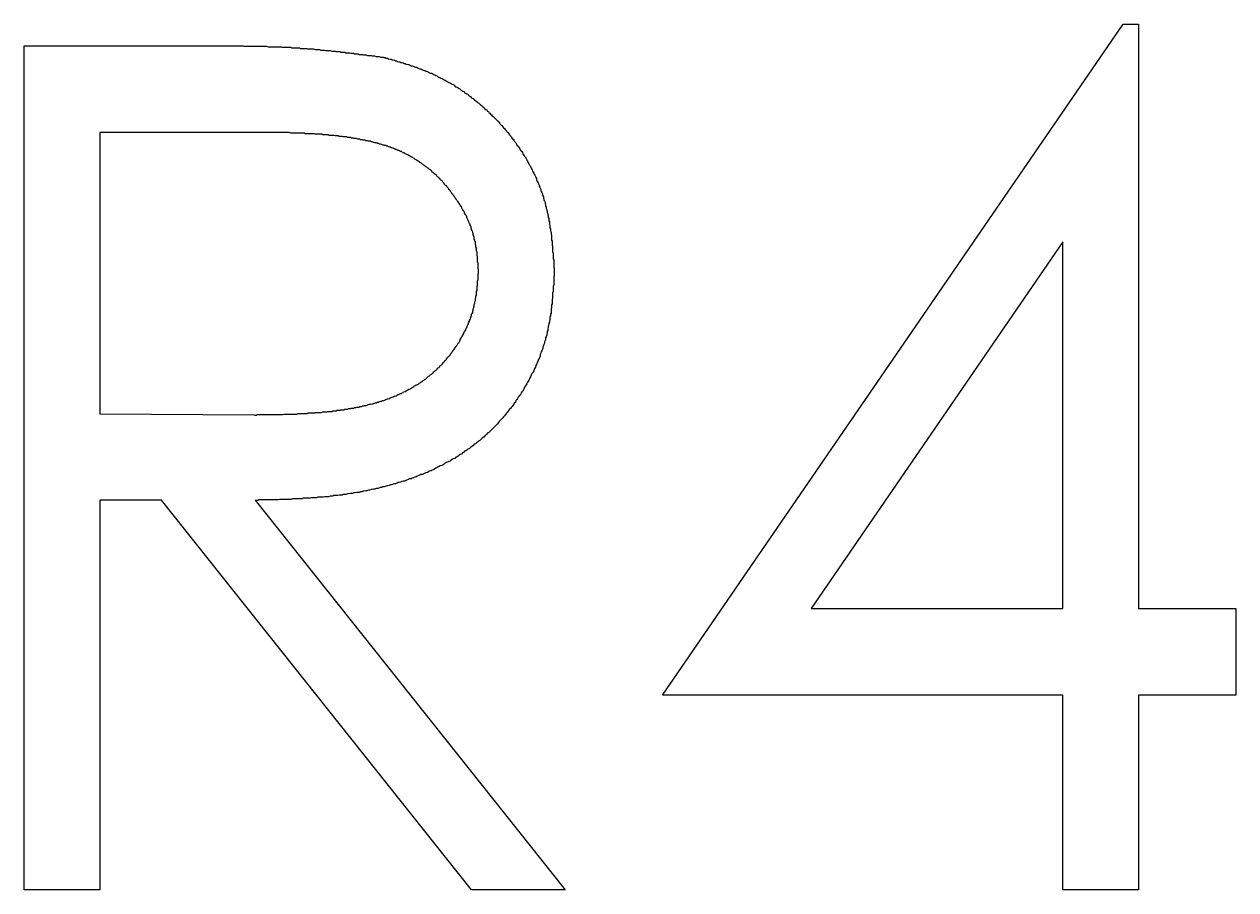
# Model space of a CAD drawing. Extents: x 50 to 503, y 33 to 383.
# Drawn here: x 127.895 to 130.139, y 370.754 to 372.357 of the extents above; entities that cross this region are included whole.
import ezdxf

# ---------------------------------------------------------------- set-up
doc = ezdxf.new("R2010")
doc.units = 0
doc.layers.get('0').update_dxf_attribs({"linetype": 'CONTINUOUS'})

msp = doc.modelspace()

# ---------------------------------------------------------------- linework, layer by layer
at = {"color": 7, "linetype": 'CONTINUOUS'}
for p, q in [((129.0774, 371.1148), (129.9303, 372.3568)), ((129.9303, 372.3568), (129.9588, 372.3568)), ((129.9588, 372.3568), (129.9588, 371.275)), ((127.8955, 372.3167), (128.2082, 372.3167)), ((127.8955, 370.7542), (127.8955, 372.3167)), ((128.3287, 372.1564), (128.0357, 372.1564)), ((128.0357, 372.1564), (128.0357, 371.6356)), ((129.8186, 371.9536), (129.3528, 371.275)), ((129.8186, 371.275), (129.8186, 371.9536)), ((128.0357, 371.6356), (128.3218, 371.6334)), ((128.0357, 371.4754), (128.0357, 370.7542)), ((128.1496, 371.4754), (128.0357, 371.4754)), ((128.7237, 370.7542), (128.1496, 371.4754)), ((128.323, 371.4754), (128.8971, 370.7542)), ((129.3528, 371.275), (129.8186, 371.275)), ((129.9588, 371.275), (130.1391, 371.275)), ((130.1391, 371.275), (130.1391, 371.1148)), ((129.8186, 371.1148), (129.0774, 371.1148)), ((129.8186, 370.7542), (129.8186, 371.1148)), ((129.9588, 371.1148), (129.9588, 370.7542)), ((130.1391, 371.1148), (129.9588, 371.1148)), ((128.0357, 370.7542), (127.8955, 370.7542)), ((128.8971, 370.7542), (128.7237, 370.7542)), ((129.9588, 370.7542), (129.8186, 370.7542))]:
    msp.add_line(p, q, dxfattribs=at)
at = {"color": 7}
for points in [[(128.208, 372.317, 0), (128.21, 372.317, 0), (128.213, 372.317, 0), (128.215, 372.317, 0), (128.217, 372.317, 0), (128.219, 372.317, 0), (128.222, 372.317, 0), (128.224, 372.317, 0), (128.226, 372.317, 0), (128.228, 372.317, 0), (128.231, 372.317, 0), (128.233, 372.317, 0), (128.235, 372.317, 0), (128.237, 372.317, 0), (128.239, 372.317, 0), (128.242, 372.317, 0), (128.244, 372.317, 0), (128.246, 372.317, 0), (128.248, 372.317, 0), (128.251, 372.317, 0), (128.253, 372.317, 0), (128.255, 372.317, 0), (128.257, 372.317, 0), (128.26, 372.317, 0), (128.262, 372.317, 0), (128.264, 372.317, 0), (128.266, 372.317, 0), (128.269, 372.317, 0), (128.271, 372.317, 0), (128.273, 372.317, 0), (128.275, 372.317, 0), (128.277, 372.317, 0), (128.28, 372.317, 0), (128.282, 372.317, 0), (128.284, 372.317, 0), (128.286, 372.317, 0), (128.289, 372.317, 0), (128.291, 372.317, 0), (128.293, 372.317, 0), (128.295, 372.317, 0), (128.298, 372.317, 0), (128.3, 372.317, 0), (128.302, 372.316, 0), (128.304, 372.316, 0), (128.307, 372.316, 0), (128.309, 372.316, 0), (128.311, 372.316, 0), (128.313, 372.316, 0), (128.315, 372.316, 0), (128.318, 372.316, 0), (128.32, 372.316, 0), (128.322, 372.316, 0), (128.324, 372.316, 0), (128.327, 372.316, 0), (128.329, 372.316, 0), (128.331, 372.316, 0), (128.333, 372.316, 0), (128.336, 372.316, 0), (128.338, 372.316, 0), (128.34, 372.316, 0), (128.342, 372.316, 0), (128.344, 372.316, 0), (128.347, 372.315, 0), (128.349, 372.315, 0), (128.351, 372.315, 0), (128.353, 372.315, 0), (128.356, 372.315, 0), (128.358, 372.315, 0), (128.36, 372.315, 0), (128.362, 372.315, 0), (128.365, 372.315, 0), (128.367, 372.315, 0), (128.369, 372.315, 0), (128.371, 372.315, 0), (128.373, 372.314, 0), (128.376, 372.314, 0), (128.378, 372.314, 0), (128.38, 372.314, 0), (128.382, 372.314, 0), (128.385, 372.314, 0), (128.387, 372.314, 0), (128.389, 372.314, 0), (128.391, 372.313, 0), (128.393, 372.313, 0), (128.396, 372.313, 0), (128.398, 372.313, 0), (128.4, 372.313, 0), (128.402, 372.313, 0), (128.405, 372.313, 0), (128.407, 372.312, 0), (128.409, 372.312, 0), (128.411, 372.312, 0), (128.414, 372.312, 0), (128.416, 372.312, 0), (128.418, 372.312, 0), (128.42, 372.311, 0), (128.422, 372.311, 0), (128.425, 372.311, 0), (128.427, 372.311, 0), (128.429, 372.311, 0), (128.431, 372.311, 0), (128.434, 372.31, 0), (128.436, 372.31, 0), (128.438, 372.31, 0), (128.44, 372.31, 0), (128.442, 372.31, 0), (128.445, 372.309, 0), (128.447, 372.309, 0), (128.449, 372.309, 0), (128.451, 372.309, 0), (128.454, 372.308, 0), (128.456, 372.308, 0), (128.458, 372.308, 0), (128.46, 372.308, 0), (128.462, 372.308, 0), (128.465, 372.307, 0), (128.467, 372.307, 0), (128.469, 372.307, 0), (128.471, 372.307, 0), (128.473, 372.306, 0), (128.476, 372.306, 0), (128.478, 372.306, 0), (128.48, 372.306, 0), (128.482, 372.305, 0), (128.485, 372.305, 0), (128.487, 372.305, 0), (128.489, 372.305, 0), (128.491, 372.304, 0), (128.493, 372.304, 0), (128.496, 372.304, 0), (128.498, 372.304, 0), (128.5, 372.303, 0), (128.502, 372.303, 0), (128.505, 372.303, 0), (128.507, 372.302, 0), (128.509, 372.302, 0), (128.511, 372.302, 0), (128.513, 372.302, 0), (128.516, 372.301, 0), (128.518, 372.301, 0), (128.52, 372.301, 0), (128.522, 372.301, 0), (128.524, 372.3, 0), (128.527, 372.3, 0), (128.529, 372.3, 0), (128.531, 372.299, 0), (128.533, 372.299, 0), (128.536, 372.299, 0), (128.538, 372.299, 0), (128.54, 372.298, 0), (128.542, 372.298, 0), (128.544, 372.298, 0), (128.547, 372.297, 0), (128.549, 372.297, 0), (128.551, 372.297, 0), (128.553, 372.297, 0), (128.556, 372.296, 0), (128.558, 372.296, 0), (128.56, 372.296, 0), (128.562, 372.295, 0)], [(128.562, 372.295, 0), (128.564, 372.295, 0), (128.566, 372.294, 0), (128.568, 372.294, 0), (128.57, 372.293, 0), (128.573, 372.292, 0), (128.575, 372.292, 0), (128.577, 372.291, 0), (128.579, 372.291, 0), (128.581, 372.29, 0), (128.583, 372.289, 0), (128.585, 372.289, 0), (128.587, 372.288, 0), (128.589, 372.287, 0), (128.591, 372.287, 0), (128.593, 372.286, 0), (128.595, 372.286, 0), (128.597, 372.285, 0), (128.599, 372.284, 0), (128.601, 372.284, 0), (128.603, 372.283, 0), (128.606, 372.282, 0), (128.608, 372.282, 0), (128.61, 372.281, 0), (128.612, 372.28, 0), (128.614, 372.28, 0), (128.616, 372.279, 0), (128.618, 372.278, 0), (128.62, 372.277, 0), (128.622, 372.277, 0), (128.624, 372.276, 0), (128.626, 372.275, 0), (128.628, 372.274, 0), (128.63, 372.274, 0), (128.632, 372.273, 0), (128.634, 372.272, 0), (128.636, 372.271, 0), (128.638, 372.271, 0), (128.64, 372.27, 0), (128.642, 372.269, 0), (128.644, 372.268, 0), (128.646, 372.267, 0), (128.648, 372.266, 0), (128.65, 372.266, 0), (128.652, 372.265, 0), (128.654, 372.264, 0), (128.656, 372.263, 0), (128.658, 372.262, 0), (128.66, 372.261, 0), (128.661, 372.26, 0), (128.663, 372.259, 0), (128.665, 372.258, 0), (128.667, 372.257, 0), (128.669, 372.256, 0), (128.671, 372.255, 0), (128.673, 372.254, 0), (128.675, 372.253, 0), (128.677, 372.252, 0), (128.679, 372.251, 0), (128.68, 372.25, 0), (128.682, 372.249, 0), (128.684, 372.248, 0), (128.686, 372.247, 0), (128.688, 372.246, 0), (128.69, 372.245, 0), (128.692, 372.244, 0), (128.693, 372.242, 0), (128.695, 372.241, 0), (128.697, 372.24, 0), (128.699, 372.239, 0), (128.701, 372.238, 0), (128.702, 372.237, 0), (128.704, 372.235, 0), (128.706, 372.234, 0), (128.708, 372.233, 0), (128.71, 372.232, 0), (128.711, 372.23, 0), (128.713, 372.229, 0), (128.715, 372.228, 0), (128.717, 372.227, 0), (128.718, 372.225, 0), (128.72, 372.224, 0), (128.722, 372.223, 0), (128.723, 372.221, 0), (128.725, 372.22, 0), (128.727, 372.219, 0), (128.729, 372.217, 0), (128.73, 372.216, 0), (128.732, 372.215, 0), (128.734, 372.213, 0), (128.735, 372.212, 0), (128.737, 372.211, 0), (128.739, 372.209, 0), (128.74, 372.208, 0), (128.742, 372.206, 0), (128.744, 372.205, 0), (128.745, 372.204, 0), (128.747, 372.202, 0), (128.748, 372.201, 0), (128.75, 372.199, 0), (128.752, 372.198, 0), (128.753, 372.196, 0), (128.755, 372.195, 0), (128.756, 372.193, 0), (128.758, 372.192, 0), (128.759, 372.19, 0), (128.761, 372.189, 0), (128.762, 372.187, 0), (128.764, 372.186, 0), (128.766, 372.184, 0), (128.767, 372.183, 0), (128.769, 372.181, 0), (128.77, 372.18, 0), (128.772, 372.178, 0), (128.773, 372.177, 0), (128.775, 372.175, 0), (128.776, 372.173, 0), (128.777, 372.172, 0), (128.779, 372.17, 0), (128.78, 372.169, 0), (128.782, 372.167, 0), (128.783, 372.165, 0), (128.785, 372.164, 0), (128.786, 372.162, 0), (128.787, 372.161, 0), (128.789, 372.159, 0), (128.79, 372.157, 0), (128.791, 372.156, 0), (128.793, 372.154, 0), (128.794, 372.152, 0), (128.796, 372.15, 0), (128.797, 372.149, 0), (128.798, 372.147, 0), (128.799, 372.145, 0), (128.801, 372.144, 0), (128.802, 372.142, 0), (128.803, 372.14, 0), (128.805, 372.138, 0), (128.806, 372.137, 0), (128.807, 372.135, 0), (128.808, 372.133, 0), (128.81, 372.131, 0), (128.811, 372.13, 0), (128.812, 372.128, 0), (128.813, 372.126, 0), (128.814, 372.124, 0), (128.816, 372.122, 0), (128.817, 372.121, 0), (128.818, 372.119, 0), (128.819, 372.117, 0), (128.82, 372.115, 0), (128.821, 372.113, 0), (128.823, 372.111, 0), (128.824, 372.11, 0), (128.825, 372.108, 0), (128.826, 372.106, 0), (128.827, 372.104, 0), (128.828, 372.102, 0), (128.829, 372.1, 0), (128.83, 372.098, 0), (128.831, 372.096, 0), (128.832, 372.095, 0), (128.833, 372.093, 0), (128.834, 372.091, 0), (128.835, 372.089, 0), (128.836, 372.087, 0), (128.837, 372.085, 0), (128.838, 372.083, 0), (128.839, 372.081, 0), (128.84, 372.079, 0), (128.841, 372.077, 0), (128.842, 372.075, 0), (128.843, 372.073, 0), (128.844, 372.071, 0), (128.844, 372.069, 0), (128.845, 372.067, 0), (128.846, 372.065, 0), (128.847, 372.063, 0), (128.848, 372.061, 0), (128.849, 372.059, 0), (128.849, 372.057, 0), (128.85, 372.055, 0), (128.851, 372.053, 0), (128.852, 372.051, 0), (128.852, 372.049, 0), (128.853, 372.047, 0), (128.854, 372.045, 0), (128.855, 372.043, 0), (128.855, 372.041, 0), (128.856, 372.039, 0), (128.857, 372.037, 0), (128.857, 372.035, 0), (128.858, 372.033, 0), (128.858, 372.031, 0), (128.859, 372.029, 0), (128.86, 372.027, 0), (128.86, 372.025, 0), (128.861, 372.022, 0), (128.861, 372.02, 0), (128.862, 372.018, 0), (128.862, 372.016, 0), (128.863, 372.014, 0), (128.863, 372.012, 0), (128.864, 372.01, 0), (128.864, 372.008, 0), (128.865, 372.006, 0), (128.865, 372.004, 0), (128.866, 372.002, 0), (128.866, 371.999, 0), (128.867, 371.997, 0), (128.867, 371.995, 0), (128.867, 371.993, 0), (128.868, 371.991, 0), (128.868, 371.989, 0), (128.868, 371.987, 0), (128.869, 371.985, 0), (128.869, 371.983, 0), (128.869, 371.98, 0), (128.87, 371.978, 0), (128.87, 371.976, 0), (128.87, 371.974, 0), (128.871, 371.972, 0), (128.871, 371.97, 0), (128.871, 371.968, 0), (128.872, 371.966, 0), (128.872, 371.963, 0), (128.872, 371.961, 0), (128.872, 371.959, 0), (128.872, 371.957, 0), (128.873, 371.955, 0), (128.873, 371.953, 0), (128.873, 371.951, 0), (128.873, 371.948, 0), (128.874, 371.946, 0), (128.874, 371.944, 0), (128.874, 371.942, 0), (128.874, 371.94, 0), (128.874, 371.938, 0), (128.874, 371.936, 0), (128.875, 371.933, 0), (128.875, 371.931, 0), (128.875, 371.929, 0), (128.875, 371.927, 0), (128.875, 371.925, 0), (128.875, 371.923, 0), (128.876, 371.92, 0), (128.876, 371.918, 0), (128.876, 371.916, 0), (128.876, 371.914, 0), (128.876, 371.912, 0), (128.876, 371.91, 0), (128.876, 371.907, 0), (128.877, 371.905, 0), (128.877, 371.903, 0), (128.877, 371.901, 0), (128.877, 371.899, 0)], [(128.737, 371.899, 0), (128.737, 371.901, 0), (128.737, 371.903, 0), (128.736, 371.904, 0), (128.736, 371.906, 0), (128.736, 371.908, 0), (128.736, 371.909, 0), (128.736, 371.911, 0), (128.736, 371.913, 0), (128.736, 371.915, 0), (128.735, 371.916, 0), (128.735, 371.918, 0), (128.735, 371.92, 0), (128.735, 371.922, 0), (128.735, 371.923, 0), (128.735, 371.925, 0), (128.735, 371.927, 0), (128.734, 371.928, 0), (128.734, 371.93, 0), (128.734, 371.932, 0), (128.734, 371.933, 0), (128.734, 371.935, 0), (128.733, 371.937, 0), (128.733, 371.939, 0), (128.733, 371.94, 0), (128.733, 371.942, 0), (128.732, 371.944, 0), (128.732, 371.945, 0), (128.732, 371.947, 0), (128.731, 371.949, 0), (128.731, 371.95, 0), (128.731, 371.952, 0), (128.731, 371.954, 0), (128.73, 371.955, 0), (128.73, 371.957, 0), (128.729, 371.959, 0), (128.729, 371.96, 0), (128.729, 371.962, 0), (128.728, 371.964, 0), (128.728, 371.965, 0), (128.727, 371.967, 0), (128.727, 371.969, 0), (128.726, 371.97, 0), (128.726, 371.972, 0), (128.725, 371.974, 0), (128.725, 371.975, 0), (128.724, 371.977, 0), (128.724, 371.978, 0), (128.723, 371.98, 0), (128.723, 371.982, 0), (128.722, 371.983, 0), (128.721, 371.985, 0), (128.721, 371.986, 0), (128.72, 371.988, 0), (128.719, 371.99, 0), (128.719, 371.991, 0), (128.718, 371.993, 0), (128.717, 371.994, 0), (128.717, 371.996, 0), (128.716, 371.997, 0), (128.715, 371.999, 0), (128.715, 372.001, 0), (128.714, 372.002, 0), (128.713, 372.004, 0), (128.712, 372.005, 0), (128.711, 372.007, 0), (128.711, 372.008, 0), (128.71, 372.01, 0), (128.709, 372.011, 0), (128.708, 372.013, 0), (128.707, 372.014, 0), (128.706, 372.016, 0), (128.706, 372.017, 0), (128.705, 372.019, 0), (128.704, 372.02, 0), (128.703, 372.022, 0), (128.702, 372.023, 0), (128.701, 372.025, 0), (128.7, 372.026, 0), (128.699, 372.028, 0), (128.698, 372.029, 0), (128.697, 372.03, 0), (128.696, 372.032, 0), (128.695, 372.033, 0), (128.694, 372.035, 0), (128.693, 372.036, 0), (128.692, 372.038, 0), (128.691, 372.039, 0), (128.69, 372.04, 0), (128.689, 372.042, 0), (128.688, 372.043, 0), (128.687, 372.045, 0), (128.686, 372.046, 0), (128.685, 372.047, 0), (128.684, 372.049, 0), (128.683, 372.05, 0), (128.682, 372.051, 0), (128.681, 372.053, 0), (128.68, 372.054, 0), (128.679, 372.055, 0), (128.678, 372.057, 0), (128.677, 372.058, 0), (128.675, 372.059, 0), (128.674, 372.06, 0), (128.673, 372.062, 0), (128.672, 372.063, 0), (128.671, 372.064, 0), (128.67, 372.066, 0), (128.669, 372.067, 0), (128.667, 372.068, 0), (128.666, 372.069, 0), (128.665, 372.071, 0), (128.664, 372.072, 0), (128.663, 372.073, 0), (128.661, 372.074, 0), (128.66, 372.075, 0), (128.659, 372.077, 0), (128.658, 372.078, 0), (128.656, 372.079, 0), (128.655, 372.08, 0), (128.654, 372.081, 0), (128.653, 372.082, 0), (128.651, 372.083, 0), (128.65, 372.085, 0), (128.649, 372.086, 0), (128.647, 372.087, 0), (128.646, 372.088, 0), (128.645, 372.089, 0), (128.643, 372.09, 0), (128.642, 372.091, 0), (128.641, 372.092, 0), (128.639, 372.093, 0), (128.638, 372.094, 0), (128.637, 372.095, 0), (128.635, 372.096, 0), (128.634, 372.097, 0), (128.632, 372.098, 0), (128.631, 372.099, 0), (128.63, 372.1, 0), (128.628, 372.101, 0), (128.627, 372.102, 0), (128.625, 372.103, 0), (128.624, 372.104, 0), (128.622, 372.105, 0), (128.621, 372.106, 0), (128.619, 372.107, 0), (128.618, 372.108, 0), (128.616, 372.109, 0), (128.615, 372.11, 0), (128.614, 372.11, 0), (128.612, 372.111, 0), (128.611, 372.112, 0), (128.609, 372.113, 0), (128.608, 372.114, 0), (128.606, 372.115, 0), (128.605, 372.115, 0), (128.603, 372.116, 0), (128.601, 372.117, 0), (128.6, 372.118, 0), (128.598, 372.118, 0), (128.597, 372.119, 0), (128.595, 372.12, 0), (128.594, 372.121, 0), (128.592, 372.121, 0), (128.591, 372.122, 0), (128.589, 372.123, 0), (128.587, 372.123, 0), (128.586, 372.124, 0), (128.584, 372.125, 0), (128.583, 372.125, 0), (128.581, 372.126, 0), (128.579, 372.127, 0), (128.578, 372.127, 0), (128.576, 372.128, 0), (128.575, 372.128, 0), (128.573, 372.129, 0), (128.571, 372.13, 0), (128.57, 372.13, 0), (128.568, 372.131, 0), (128.567, 372.131, 0), (128.565, 372.132, 0), (128.563, 372.132, 0), (128.562, 372.133, 0), (128.56, 372.133, 0), (128.558, 372.134, 0), (128.557, 372.134, 0), (128.555, 372.135, 0), (128.553, 372.135, 0), (128.552, 372.136, 0), (128.55, 372.136, 0), (128.548, 372.137, 0), (128.547, 372.137, 0), (128.545, 372.137, 0), (128.543, 372.138, 0), (128.542, 372.138, 0), (128.54, 372.139, 0), (128.538, 372.139, 0), (128.537, 372.14, 0), (128.535, 372.14, 0), (128.533, 372.14, 0), (128.532, 372.141, 0), (128.53, 372.141, 0), (128.528, 372.141, 0), (128.527, 372.142, 0), (128.525, 372.142, 0), (128.523, 372.142, 0), (128.522, 372.143, 0), (128.52, 372.143, 0), (128.518, 372.143, 0), (128.517, 372.144, 0), (128.515, 372.144, 0), (128.513, 372.144, 0), (128.511, 372.145, 0), (128.51, 372.145, 0), (128.508, 372.145, 0), (128.506, 372.145, 0), (128.505, 372.146, 0), (128.503, 372.146, 0), (128.501, 372.146, 0), (128.5, 372.147, 0), (128.498, 372.147, 0), (128.496, 372.147, 0), (128.494, 372.147, 0), (128.493, 372.148, 0), (128.491, 372.148, 0), (128.489, 372.148, 0), (128.488, 372.148, 0), (128.486, 372.148, 0), (128.484, 372.149, 0), (128.483, 372.149, 0), (128.481, 372.149, 0), (128.479, 372.149, 0), (128.477, 372.15, 0), (128.476, 372.15, 0), (128.474, 372.15, 0), (128.472, 372.15, 0), (128.471, 372.15, 0), (128.469, 372.151, 0), (128.467, 372.151, 0), (128.466, 372.151, 0), (128.464, 372.151, 0), (128.462, 372.151, 0), (128.46, 372.151, 0), (128.459, 372.152, 0), (128.457, 372.152, 0), (128.455, 372.152, 0), (128.454, 372.152, 0), (128.452, 372.152, 0), (128.45, 372.152, 0), (128.448, 372.152, 0), (128.447, 372.153, 0), (128.445, 372.153, 0), (128.443, 372.153, 0), (128.442, 372.153, 0), (128.44, 372.153, 0), (128.438, 372.153, 0), (128.437, 372.153, 0), (128.435, 372.153, 0), (128.433, 372.154, 0), (128.431, 372.154, 0), (128.43, 372.154, 0), (128.428, 372.154, 0), (128.426, 372.154, 0), (128.425, 372.154, 0), (128.423, 372.154, 0), (128.421, 372.154, 0), (128.419, 372.154, 0), (128.418, 372.154, 0), (128.416, 372.154, 0), (128.414, 372.155, 0), (128.413, 372.155, 0), (128.411, 372.155, 0), (128.409, 372.155, 0), (128.407, 372.155, 0), (128.406, 372.155, 0), (128.404, 372.155, 0), (128.402, 372.155, 0), (128.401, 372.155, 0), (128.399, 372.155, 0), (128.397, 372.155, 0), (128.395, 372.155, 0), (128.394, 372.155, 0), (128.392, 372.155, 0), (128.39, 372.155, 0), (128.389, 372.155, 0), (128.387, 372.156, 0), (128.385, 372.156, 0), (128.384, 372.156, 0), (128.382, 372.156, 0), (128.38, 372.156, 0), (128.378, 372.156, 0), (128.377, 372.156, 0), (128.375, 372.156, 0), (128.373, 372.156, 0), (128.372, 372.156, 0), (128.37, 372.156, 0), (128.368, 372.156, 0), (128.366, 372.156, 0), (128.365, 372.156, 0), (128.363, 372.156, 0), (128.361, 372.156, 0), (128.36, 372.156, 0), (128.358, 372.156, 0), (128.356, 372.156, 0), (128.354, 372.156, 0), (128.353, 372.156, 0), (128.351, 372.156, 0), (128.349, 372.156, 0), (128.348, 372.156, 0), (128.346, 372.156, 0), (128.344, 372.156, 0), (128.342, 372.156, 0), (128.341, 372.156, 0), (128.339, 372.156, 0), (128.337, 372.156, 0), (128.336, 372.156, 0), (128.334, 372.156, 0), (128.332, 372.156, 0), (128.33, 372.156, 0), (128.329, 372.156, 0)], [(128.322, 371.633, 0), (128.324, 371.633, 0), (128.325, 371.633, 0), (128.327, 371.634, 0), (128.329, 371.634, 0), (128.331, 371.634, 0), (128.332, 371.634, 0), (128.334, 371.634, 0), (128.336, 371.634, 0), (128.338, 371.634, 0), (128.339, 371.634, 0), (128.341, 371.634, 0), (128.343, 371.634, 0), (128.345, 371.634, 0), (128.346, 371.634, 0), (128.348, 371.634, 0), (128.35, 371.634, 0), (128.352, 371.634, 0), (128.353, 371.634, 0), (128.355, 371.634, 0), (128.357, 371.634, 0), (128.359, 371.634, 0), (128.36, 371.634, 0), (128.362, 371.634, 0), (128.364, 371.634, 0), (128.366, 371.634, 0), (128.367, 371.634, 0), (128.369, 371.634, 0), (128.371, 371.634, 0), (128.373, 371.634, 0), (128.374, 371.634, 0), (128.376, 371.635, 0), (128.378, 371.635, 0), (128.38, 371.635, 0), (128.381, 371.635, 0), (128.383, 371.635, 0), (128.385, 371.635, 0), (128.387, 371.635, 0), (128.388, 371.635, 0), (128.39, 371.635, 0), (128.392, 371.635, 0), (128.394, 371.635, 0), (128.395, 371.635, 0), (128.397, 371.635, 0), (128.399, 371.635, 0), (128.4, 371.635, 0), (128.402, 371.636, 0), (128.404, 371.636, 0), (128.406, 371.636, 0), (128.407, 371.636, 0), (128.409, 371.636, 0), (128.411, 371.636, 0), (128.413, 371.636, 0), (128.414, 371.636, 0), (128.416, 371.636, 0), (128.418, 371.636, 0), (128.42, 371.636, 0), (128.421, 371.637, 0), (128.423, 371.637, 0), (128.425, 371.637, 0), (128.427, 371.637, 0), (128.428, 371.637, 0), (128.43, 371.637, 0), (128.432, 371.637, 0), (128.434, 371.637, 0), (128.435, 371.638, 0), (128.437, 371.638, 0), (128.439, 371.638, 0), (128.441, 371.638, 0), (128.442, 371.638, 0), (128.444, 371.638, 0), (128.446, 371.638, 0), (128.448, 371.639, 0), (128.449, 371.639, 0), (128.451, 371.639, 0), (128.453, 371.639, 0), (128.455, 371.639, 0), (128.456, 371.639, 0), (128.458, 371.64, 0), (128.46, 371.64, 0), (128.462, 371.64, 0), (128.463, 371.64, 0), (128.465, 371.64, 0), (128.467, 371.641, 0), (128.469, 371.641, 0), (128.47, 371.641, 0), (128.472, 371.641, 0), (128.474, 371.641, 0), (128.475, 371.642, 0), (128.477, 371.642, 0), (128.479, 371.642, 0), (128.481, 371.642, 0), (128.482, 371.643, 0), (128.484, 371.643, 0), (128.486, 371.643, 0), (128.488, 371.643, 0), (128.489, 371.644, 0), (128.491, 371.644, 0), (128.493, 371.644, 0), (128.495, 371.644, 0), (128.496, 371.645, 0), (128.498, 371.645, 0), (128.5, 371.645, 0), (128.501, 371.646, 0), (128.503, 371.646, 0), (128.505, 371.646, 0), (128.507, 371.647, 0), (128.508, 371.647, 0), (128.51, 371.647, 0), (128.512, 371.648, 0), (128.513, 371.648, 0), (128.515, 371.648, 0), (128.517, 371.649, 0), (128.519, 371.649, 0), (128.52, 371.649, 0), (128.522, 371.65, 0), (128.524, 371.65, 0), (128.525, 371.651, 0), (128.527, 371.651, 0), (128.529, 371.651, 0), (128.531, 371.652, 0), (128.532, 371.652, 0), (128.534, 371.653, 0), (128.536, 371.653, 0), (128.537, 371.653, 0), (128.539, 371.654, 0), (128.541, 371.654, 0), (128.543, 371.655, 0), (128.544, 371.655, 0), (128.546, 371.656, 0), (128.548, 371.656, 0), (128.549, 371.657, 0), (128.551, 371.657, 0), (128.553, 371.658, 0), (128.554, 371.658, 0), (128.556, 371.659, 0), (128.558, 371.659, 0), (128.559, 371.66, 0), (128.561, 371.66, 0), (128.563, 371.661, 0), (128.564, 371.662, 0), (128.566, 371.662, 0), (128.568, 371.663, 0), (128.569, 371.663, 0), (128.571, 371.664, 0), (128.573, 371.665, 0), (128.574, 371.665, 0), (128.576, 371.666, 0), (128.577, 371.666, 0), (128.579, 371.667, 0), (128.581, 371.668, 0), (128.582, 371.668, 0), (128.584, 371.669, 0), (128.586, 371.67, 0), (128.587, 371.671, 0), (128.589, 371.671, 0), (128.59, 371.672, 0), (128.592, 371.673, 0), (128.594, 371.673, 0), (128.595, 371.674, 0), (128.597, 371.675, 0), (128.598, 371.676, 0), (128.6, 371.677, 0), (128.601, 371.677, 0), (128.603, 371.678, 0), (128.605, 371.679, 0), (128.606, 371.68, 0), (128.608, 371.681, 0), (128.609, 371.681, 0), (128.611, 371.682, 0), (128.612, 371.683, 0), (128.614, 371.684, 0), (128.615, 371.685, 0), (128.617, 371.686, 0), (128.618, 371.687, 0), (128.62, 371.688, 0), (128.621, 371.689, 0), (128.623, 371.689, 0), (128.624, 371.69, 0), (128.626, 371.691, 0), (128.627, 371.692, 0), (128.629, 371.693, 0), (128.63, 371.694, 0), (128.632, 371.695, 0), (128.633, 371.696, 0), (128.634, 371.697, 0), (128.636, 371.698, 0), (128.637, 371.699, 0), (128.639, 371.7, 0), (128.64, 371.701, 0), (128.641, 371.702, 0), (128.643, 371.704, 0), (128.644, 371.705, 0), (128.646, 371.706, 0), (128.647, 371.707, 0), (128.648, 371.708, 0), (128.65, 371.709, 0), (128.651, 371.71, 0), (128.652, 371.711, 0), (128.654, 371.713, 0), (128.655, 371.714, 0), (128.656, 371.715, 0), (128.658, 371.716, 0), (128.659, 371.717, 0), (128.66, 371.718, 0), (128.661, 371.72, 0), (128.663, 371.721, 0), (128.664, 371.722, 0), (128.665, 371.723, 0), (128.666, 371.725, 0), (128.668, 371.726, 0), (128.669, 371.727, 0), (128.67, 371.728, 0), (128.671, 371.73, 0), (128.672, 371.731, 0), (128.674, 371.732, 0), (128.675, 371.734, 0), (128.676, 371.735, 0), (128.677, 371.736, 0), (128.678, 371.738, 0), (128.679, 371.739, 0), (128.68, 371.74, 0), (128.681, 371.742, 0), (128.683, 371.743, 0), (128.684, 371.744, 0), (128.685, 371.746, 0), (128.686, 371.747, 0), (128.687, 371.749, 0), (128.688, 371.75, 0), (128.689, 371.751, 0), (128.69, 371.753, 0), (128.691, 371.754, 0), (128.692, 371.756, 0), (128.693, 371.757, 0), (128.694, 371.759, 0), (128.695, 371.76, 0), (128.696, 371.761, 0), (128.697, 371.763, 0), (128.698, 371.764, 0), (128.699, 371.766, 0), (128.7, 371.767, 0), (128.701, 371.769, 0), (128.702, 371.77, 0), (128.703, 371.772, 0), (128.703, 371.773, 0), (128.704, 371.775, 0), (128.705, 371.777, 0), (128.706, 371.778, 0), (128.707, 371.78, 0), (128.708, 371.781, 0), (128.709, 371.783, 0), (128.709, 371.784, 0), (128.71, 371.786, 0), (128.711, 371.787, 0), (128.712, 371.789, 0), (128.713, 371.791, 0), (128.713, 371.792, 0), (128.714, 371.794, 0), (128.715, 371.795, 0), (128.716, 371.797, 0), (128.716, 371.798, 0), (128.717, 371.8, 0), (128.718, 371.802, 0), (128.718, 371.803, 0), (128.719, 371.805, 0), (128.72, 371.807, 0), (128.72, 371.808, 0), (128.721, 371.81, 0), (128.722, 371.811, 0), (128.722, 371.813, 0), (128.723, 371.815, 0), (128.723, 371.816, 0), (128.724, 371.818, 0), (128.724, 371.82, 0), (128.725, 371.821, 0), (128.726, 371.823, 0), (128.726, 371.825, 0), (128.726, 371.826, 0), (128.727, 371.828, 0), (128.727, 371.83, 0), (128.728, 371.832, 0), (128.728, 371.833, 0), (128.729, 371.835, 0), (128.729, 371.837, 0), (128.729, 371.838, 0), (128.73, 371.84, 0), (128.73, 371.842, 0), (128.73, 371.843, 0), (128.731, 371.845, 0), (128.731, 371.847, 0), (128.731, 371.849, 0), (128.732, 371.85, 0), (128.732, 371.852, 0), (128.732, 371.854, 0), (128.733, 371.855, 0), (128.733, 371.857, 0), (128.733, 371.859, 0), (128.733, 371.861, 0), (128.733, 371.862, 0), (128.734, 371.864, 0), (128.734, 371.866, 0), (128.734, 371.868, 0), (128.734, 371.869, 0), (128.734, 371.871, 0), (128.735, 371.873, 0), (128.735, 371.875, 0), (128.735, 371.876, 0), (128.735, 371.878, 0), (128.735, 371.88, 0), (128.735, 371.882, 0), (128.736, 371.883, 0), (128.736, 371.885, 0), (128.736, 371.887, 0), (128.736, 371.889, 0), (128.736, 371.89, 0), (128.736, 371.892, 0), (128.736, 371.894, 0), (128.737, 371.896, 0), (128.737, 371.897, 0), (128.737, 371.899, 0)], [(128.877, 371.899, 0), (128.877, 371.896, 0), (128.877, 371.894, 0), (128.877, 371.891, 0), (128.876, 371.889, 0), (128.876, 371.886, 0), (128.876, 371.884, 0), (128.876, 371.881, 0), (128.876, 371.879, 0), (128.876, 371.876, 0), (128.876, 371.874, 0), (128.875, 371.871, 0), (128.875, 371.869, 0), (128.875, 371.867, 0), (128.875, 371.864, 0), (128.875, 371.862, 0), (128.874, 371.859, 0), (128.874, 371.857, 0), (128.874, 371.854, 0), (128.874, 371.852, 0), (128.874, 371.849, 0), (128.873, 371.847, 0), (128.873, 371.844, 0), (128.873, 371.842, 0), (128.873, 371.839, 0), (128.872, 371.837, 0), (128.872, 371.834, 0), (128.872, 371.832, 0), (128.871, 371.829, 0), (128.871, 371.827, 0), (128.871, 371.825, 0), (128.871, 371.822, 0), (128.87, 371.82, 0), (128.87, 371.817, 0), (128.869, 371.815, 0), (128.869, 371.812, 0), (128.869, 371.81, 0), (128.868, 371.807, 0), (128.868, 371.805, 0), (128.867, 371.803, 0), (128.867, 371.8, 0), (128.866, 371.798, 0), (128.866, 371.795, 0), (128.865, 371.793, 0), (128.865, 371.79, 0), (128.864, 371.788, 0), (128.864, 371.786, 0), (128.863, 371.783, 0), (128.863, 371.781, 0), (128.862, 371.778, 0), (128.861, 371.776, 0), (128.861, 371.774, 0), (128.86, 371.771, 0), (128.859, 371.769, 0), (128.859, 371.766, 0), (128.858, 371.764, 0), (128.857, 371.762, 0), (128.856, 371.759, 0), (128.856, 371.757, 0), (128.855, 371.755, 0), (128.854, 371.752, 0), (128.853, 371.75, 0), (128.852, 371.748, 0), (128.851, 371.745, 0), (128.851, 371.743, 0), (128.85, 371.741, 0), (128.849, 371.738, 0), (128.848, 371.736, 0), (128.847, 371.734, 0), (128.846, 371.731, 0), (128.845, 371.729, 0), (128.844, 371.727, 0), (128.843, 371.725, 0), (128.842, 371.722, 0), (128.841, 371.72, 0), (128.84, 371.718, 0), (128.839, 371.715, 0), (128.838, 371.713, 0), (128.837, 371.711, 0), (128.835, 371.709, 0), (128.834, 371.707, 0), (128.833, 371.704, 0), (128.832, 371.702, 0), (128.831, 371.7, 0), (128.83, 371.698, 0), (128.829, 371.696, 0), (128.827, 371.693, 0), (128.826, 371.691, 0), (128.825, 371.689, 0), (128.824, 371.687, 0), (128.822, 371.685, 0), (128.821, 371.683, 0), (128.82, 371.68, 0), (128.819, 371.678, 0), (128.817, 371.676, 0), (128.816, 371.674, 0), (128.815, 371.672, 0), (128.813, 371.67, 0), (128.812, 371.668, 0), (128.81, 371.666, 0), (128.809, 371.664, 0), (128.808, 371.662, 0), (128.806, 371.66, 0), (128.805, 371.657, 0), (128.803, 371.655, 0), (128.802, 371.653, 0), (128.8, 371.651, 0), (128.799, 371.649, 0), (128.797, 371.647, 0), (128.796, 371.645, 0), (128.794, 371.644, 0), (128.793, 371.642, 0), (128.791, 371.64, 0), (128.79, 371.638, 0), (128.788, 371.636, 0), (128.787, 371.634, 0), (128.785, 371.632, 0), (128.783, 371.63, 0), (128.782, 371.628, 0), (128.78, 371.626, 0), (128.778, 371.624, 0), (128.777, 371.623, 0), (128.775, 371.621, 0), (128.773, 371.619, 0), (128.772, 371.617, 0), (128.77, 371.615, 0), (128.768, 371.613, 0), (128.767, 371.612, 0), (128.765, 371.61, 0), (128.763, 371.608, 0), (128.761, 371.606, 0), (128.76, 371.605, 0), (128.758, 371.603, 0), (128.756, 371.601, 0), (128.754, 371.6, 0), (128.752, 371.598, 0), (128.75, 371.596, 0), (128.749, 371.595, 0), (128.747, 371.593, 0), (128.745, 371.591, 0), (128.743, 371.59, 0), (128.741, 371.588, 0), (128.739, 371.586, 0), (128.737, 371.585, 0), (128.735, 371.583, 0), (128.733, 371.582, 0), (128.731, 371.58, 0), (128.729, 371.579, 0), (128.727, 371.577, 0), (128.726, 371.576, 0), (128.724, 371.574, 0), (128.722, 371.573, 0), (128.72, 371.571, 0), (128.717, 371.57, 0), (128.715, 371.568, 0), (128.713, 371.567, 0), (128.711, 371.566, 0), (128.709, 371.564, 0), (128.707, 371.563, 0), (128.705, 371.561, 0), (128.703, 371.56, 0), (128.701, 371.559, 0), (128.699, 371.557, 0), (128.697, 371.556, 0), (128.695, 371.555, 0), (128.693, 371.553, 0), (128.69, 371.552, 0), (128.688, 371.551, 0), (128.686, 371.55, 0), (128.684, 371.548, 0), (128.682, 371.547, 0), (128.68, 371.546, 0), (128.677, 371.545, 0), (128.675, 371.544, 0), (128.673, 371.542, 0), (128.671, 371.541, 0), (128.669, 371.54, 0), (128.666, 371.539, 0), (128.664, 371.538, 0), (128.662, 371.537, 0), (128.66, 371.536, 0), (128.658, 371.535, 0), (128.655, 371.533, 0), (128.653, 371.532, 0), (128.651, 371.531, 0), (128.649, 371.53, 0), (128.646, 371.529, 0), (128.644, 371.528, 0), (128.642, 371.527, 0), (128.639, 371.526, 0), (128.637, 371.525, 0), (128.635, 371.524, 0), (128.633, 371.523, 0), (128.63, 371.523, 0), (128.628, 371.522, 0), (128.626, 371.521, 0), (128.623, 371.52, 0), (128.621, 371.519, 0), (128.619, 371.518, 0), (128.616, 371.517, 0), (128.614, 371.516, 0), (128.612, 371.515, 0), (128.609, 371.515, 0), (128.607, 371.514, 0), (128.605, 371.513, 0), (128.602, 371.512, 0), (128.6, 371.511, 0), (128.598, 371.511, 0), (128.595, 371.51, 0), (128.593, 371.509, 0), (128.59, 371.508, 0), (128.588, 371.508, 0), (128.586, 371.507, 0), (128.583, 371.506, 0), (128.581, 371.506, 0), (128.579, 371.505, 0), (128.576, 371.504, 0), (128.574, 371.504, 0), (128.571, 371.503, 0), (128.569, 371.502, 0), (128.567, 371.502, 0), (128.564, 371.501, 0), (128.562, 371.5, 0), (128.559, 371.5, 0), (128.557, 371.499, 0), (128.555, 371.499, 0), (128.552, 371.498, 0), (128.55, 371.497, 0), (128.547, 371.497, 0), (128.545, 371.496, 0), (128.542, 371.496, 0), (128.54, 371.495, 0), (128.538, 371.495, 0), (128.535, 371.494, 0), (128.533, 371.494, 0), (128.53, 371.493, 0), (128.528, 371.493, 0), (128.525, 371.492, 0), (128.523, 371.492, 0), (128.521, 371.491, 0), (128.518, 371.491, 0), (128.516, 371.49, 0), (128.513, 371.49, 0), (128.511, 371.49, 0), (128.508, 371.489, 0), (128.506, 371.489, 0), (128.503, 371.488, 0), (128.501, 371.488, 0), (128.499, 371.488, 0), (128.496, 371.487, 0), (128.494, 371.487, 0), (128.491, 371.486, 0), (128.489, 371.486, 0), (128.486, 371.486, 0), (128.484, 371.485, 0), (128.481, 371.485, 0), (128.479, 371.485, 0), (128.476, 371.484, 0), (128.474, 371.484, 0), (128.472, 371.484, 0), (128.469, 371.484, 0), (128.467, 371.483, 0), (128.464, 371.483, 0), (128.462, 371.483, 0), (128.459, 371.482, 0), (128.457, 371.482, 0), (128.454, 371.482, 0), (128.452, 371.482, 0), (128.449, 371.481, 0), (128.447, 371.481, 0), (128.444, 371.481, 0), (128.442, 371.481, 0), (128.439, 371.481, 0), (128.437, 371.48, 0), (128.434, 371.48, 0), (128.432, 371.48, 0), (128.43, 371.48, 0), (128.427, 371.48, 0), (128.425, 371.479, 0), (128.422, 371.479, 0), (128.42, 371.479, 0), (128.417, 371.479, 0), (128.415, 371.479, 0), (128.412, 371.479, 0), (128.41, 371.478, 0), (128.407, 371.478, 0), (128.405, 371.478, 0), (128.402, 371.478, 0), (128.4, 371.478, 0), (128.397, 371.478, 0), (128.395, 371.478, 0), (128.392, 371.478, 0), (128.39, 371.477, 0), (128.387, 371.477, 0), (128.385, 371.477, 0), (128.383, 371.477, 0), (128.38, 371.477, 0), (128.378, 371.477, 0), (128.375, 371.477, 0), (128.373, 371.477, 0), (128.37, 371.477, 0), (128.368, 371.477, 0), (128.365, 371.476, 0), (128.363, 371.476, 0), (128.36, 371.476, 0), (128.358, 371.476, 0), (128.355, 371.476, 0), (128.353, 371.476, 0), (128.35, 371.476, 0), (128.348, 371.476, 0), (128.345, 371.476, 0), (128.343, 371.476, 0), (128.34, 371.476, 0), (128.338, 371.476, 0), (128.335, 371.476, 0), (128.333, 371.476, 0), (128.33, 371.476, 0), (128.328, 371.475, 0), (128.326, 371.475, 0), (128.323, 371.475, 0)]]:
    msp.add_polyline3d(points, dxfattribs=at)

doc.saveas('drawing.dxf')
